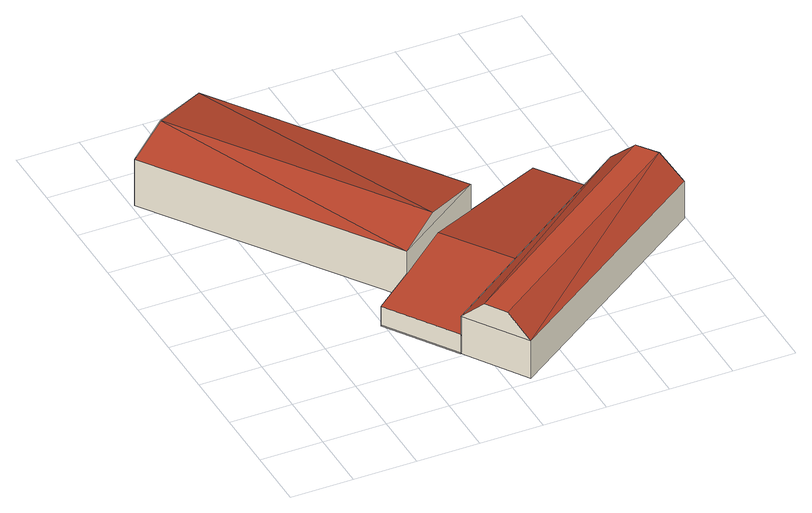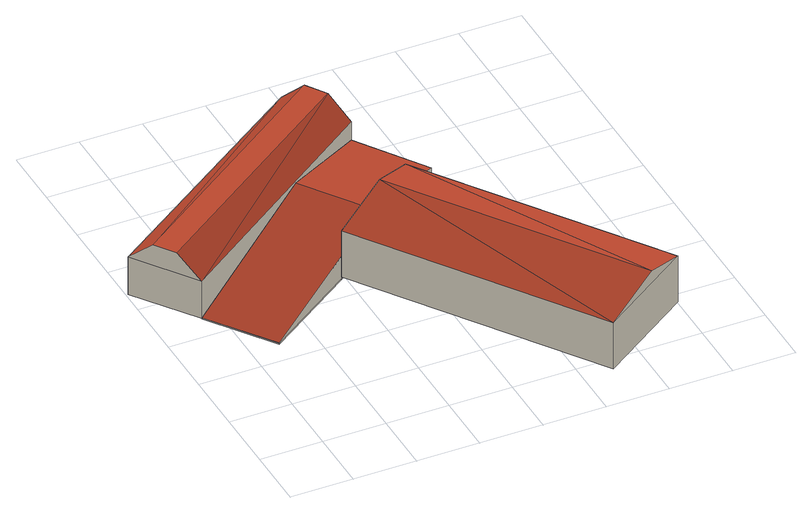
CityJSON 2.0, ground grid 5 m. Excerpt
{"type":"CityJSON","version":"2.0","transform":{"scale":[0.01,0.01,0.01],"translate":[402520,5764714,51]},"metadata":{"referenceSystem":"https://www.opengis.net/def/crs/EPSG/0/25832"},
"CityObjects":{
"building1":{"type":"Building","attributes":{"Gemeindeschluessel":"05515000","Geometrietyp2DReferenz":"3000","function":"31001_2700","roofType":"3100","measuredHeight":5.12},"geometry":[{"type":"Solid","lod":"2","boundaries":[[[[0,1,2,3]],[[4,5,1,0]],[[6,7,5,4]],[[3,2,7,6]],[[0,8,4]],[[6,9,3]],[[8,0,3]],[[3,9,8]],[[4,8,9]],[[9,6,4]],[[1,5,7,2]]]],"semantics":{"surfaces":[{"type":"WallSurface"},{"type":"RoofSurface"},{"type":"GroundSurface"}],"values":[[0,0,0,0,0,0,1,1,1,1,2]]}}]},
"building2":{"type":"Building","attributes":{"Gemeindeschluessel":"05515000","Geometrietyp2DReferenz":"3000","function":"51003_1201","roofType":"3100","measuredHeight":3.16},"geometry":[{"type":"Solid","lod":"2","boundaries":[[[[10,11,12,13]],[[14,15,11,10]],[[16,17,15,14]],[[18,19,17,16]],[[20,21,19,18]],[[13,12,21,20]],[[22,23,24,25,26]],[[27,23,22,18,28]],[[27,28,16,14]],[[24,23,27,14,10]],[[28,18,16]],[[25,24,10,13]],[[26,25,13,20]],[[22,26,20,18]],[[11,15,17,19,21,12]]]],"semantics":{"surfaces":[{"type":"WallSurface"},{"type":"RoofSurface"},{"type":"GroundSurface"}],"values":[[0,0,0,0,0,0,1,1,0,0,0,0,0,0,2]]}}]},
"building3":{"type":"Building","attributes":{"Gemeindeschluessel":"05515000","Geometrietyp2DReferenz":"3000","function":"51003_1201","roofType":"9999","measuredHeight":5.1},"geometry":[{"type":"Solid","lod":"2","boundaries":[[[[29,30,31,32]],[[33,34,30,29]],[[35,36,34,33]],[[32,31,36,35]],[[37,38,29]],[[29,32,37]],[[29,38,39,33]],[[35,33,39]],[[39,40,35]],[[35,40,37,32]],[[38,37,40,39]],[[30,34,36,31]]]],"semantics":{"surfaces":[{"type":"WallSurface"},{"type":"RoofSurface"},{"type":"GroundSurface"}],"values":[[0,0,0,0,1,1,0,1,1,0,1,2]]}}]}
},
"vertices":[
[2039,1802,435],[2039,1802,28],[770,3638,28],[770,3638,435],[1275,1274,435],[1275,1274,28],[7,3112,435],[7,3112,28],[1585,1488,540],[316,3325,540],
[1275,1274,11],[1275,1274,2],[976,1079,2],[976,1079,11],[2039,1802,11],[2039,1802,2],[2771,2308,11],[2771,2308,2],[3137,1792,11],[3137,1792,2],[1345,526,11],[1345,526,2],[2009,995,319],[1643,1528,319],[1275,1274,239],[976,1079,175],[1345,526,174],[2039,1802,211],[2771,2308,13],
[3137,1792,335],[3137,1792,5],[1345,526,5],[1345,526,335],[3484,1299,335],[3484,1299,5],[1665,43,335],[1665,43,5],[1451,366,515],[3255,1625,515],[3366,1466,515],[1559,204,515]
]}
